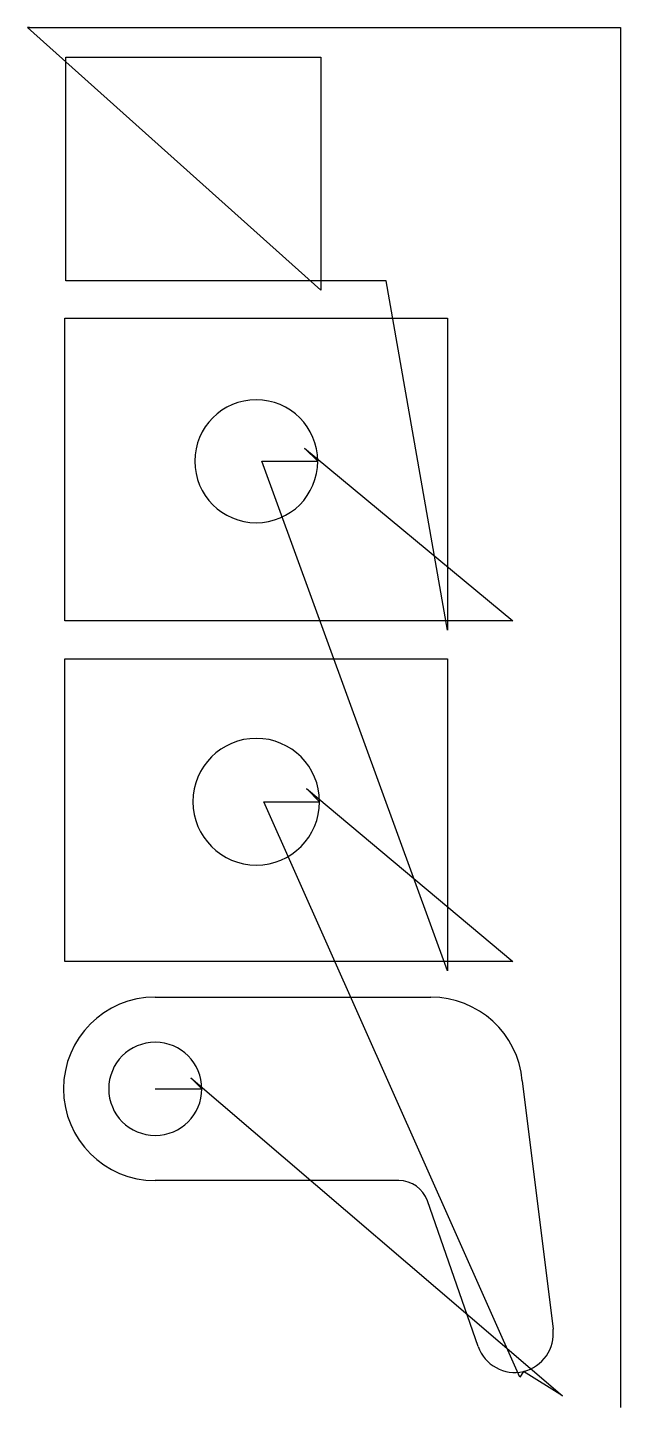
# Model space of a CAD drawing. Header units: metres. Extents: x 0 to 318, y 2 to 743.
import ezdxf

# ---------------------------------------------------------------- set-up
doc = ezdxf.new("R2010")
doc.units = ezdxf.units.M

msp = doc.modelspace()

# ---------------------------------------------------------------- linework, layer by layer
at = {"layer": 'TOOL_0'}
for p, q in [((157.49, 601.728), (0.001, 742.613)), ((0.001, 742.613), (1.001, 742.613)), ((1.001, 742.613), (0.001, 742.613)), ((0.001, 742.613), (1.001, 742.613)), ((1.001, 742.613), (318.321, 742.613)), ((318.321, 742.613), (318.321, 2.799)), ((20.49, 606.728), (20.49, 726.728)), ((20.49, 726.728), (157.49, 726.728)), ((157.49, 726.728), (157.49, 606.728)), ((157.49, 606.728), (20.49, 606.728)), ((192.49, 606.728), (157.49, 606.728)), ((157.49, 606.728), (157.49, 601.728)), ((225.54, 419.022), (192.49, 606.728)), ((20.04, 424.022), (20.04, 586.522)), ((20.04, 586.522), (225.54, 586.522)), ((225.54, 586.522), (225.54, 424.022)), ((155.79, 509.772), (148.719, 516.843)), ((148.719, 516.843), (260.54, 424.022)), ((225.54, 236.253), (125.79, 509.772)), ((125.79, 509.772), (155.79, 509.772)), ((225.54, 424.022), (20.04, 424.022)), ((260.54, 424.022), (225.54, 424.022)), ((225.54, 424.022), (225.54, 419.022)), ((20.04, 241.253), (20.04, 403.753)), ((20.04, 403.753), (225.54, 403.753)), ((225.54, 403.753), (225.54, 241.253)), ((156.79, 327.003), (149.719, 334.074)), ((149.719, 334.074), (260.54, 241.253)), ((264.398, 18.119), (126.79, 327.003)), ((126.79, 327.003), (156.79, 327.003)), ((225.54, 241.253), (20.04, 241.253)), ((260.54, 241.253), (225.54, 241.253)), ((225.54, 241.253), (225.54, 236.253)), ((68.545, 222.078), (216.545, 222.078)), ((93.545, 172.828), (87.652, 178.721)), ((87.652, 178.721), (287.284, 8.06)), ((68.545, 172.828), (93.545, 172.828)), ((265.637, 177.143), (282.138, 43.878)), ((199.339, 123.578), (68.545, 123.578)), ((241.952, 34.495), (214.682, 112.68)), ((266.264, 21.122), (264.398, 18.119)), ((287.284, 8.06), (266.263, 21.122)), ((318.321, 2.799), (318.321, 1.799))]:
    msp.add_line(p, q, dxfattribs=at)
for centre, radius, start, end in [((122.79, 509.772), 33, 0, 180), ((122.79, 509.772), 33, 180, 0), ((122.79, 327.003), 34, 0, 180), ((122.79, 327.003), 34, 180, 0), ((68.545, 172.828), 49.25, 90, 270), ((216.518, 172.764), 49.314, 5.094498, 89.96863), ((68.545, 172.828), 25, 0, 180), ((68.545, 172.828), 25, 180, 0), ((199.323, 107.306), 16.272, 19.284563, 89.943662), ((261.545, 41.328), 20.75, 283.145496, 7.058917), ((261.545, 41.328), 20.75, 199.226064, 283.142807)]:
    msp.add_arc(centre, radius, start, end, dxfattribs=at)

doc.saveas('drawing.dxf')
